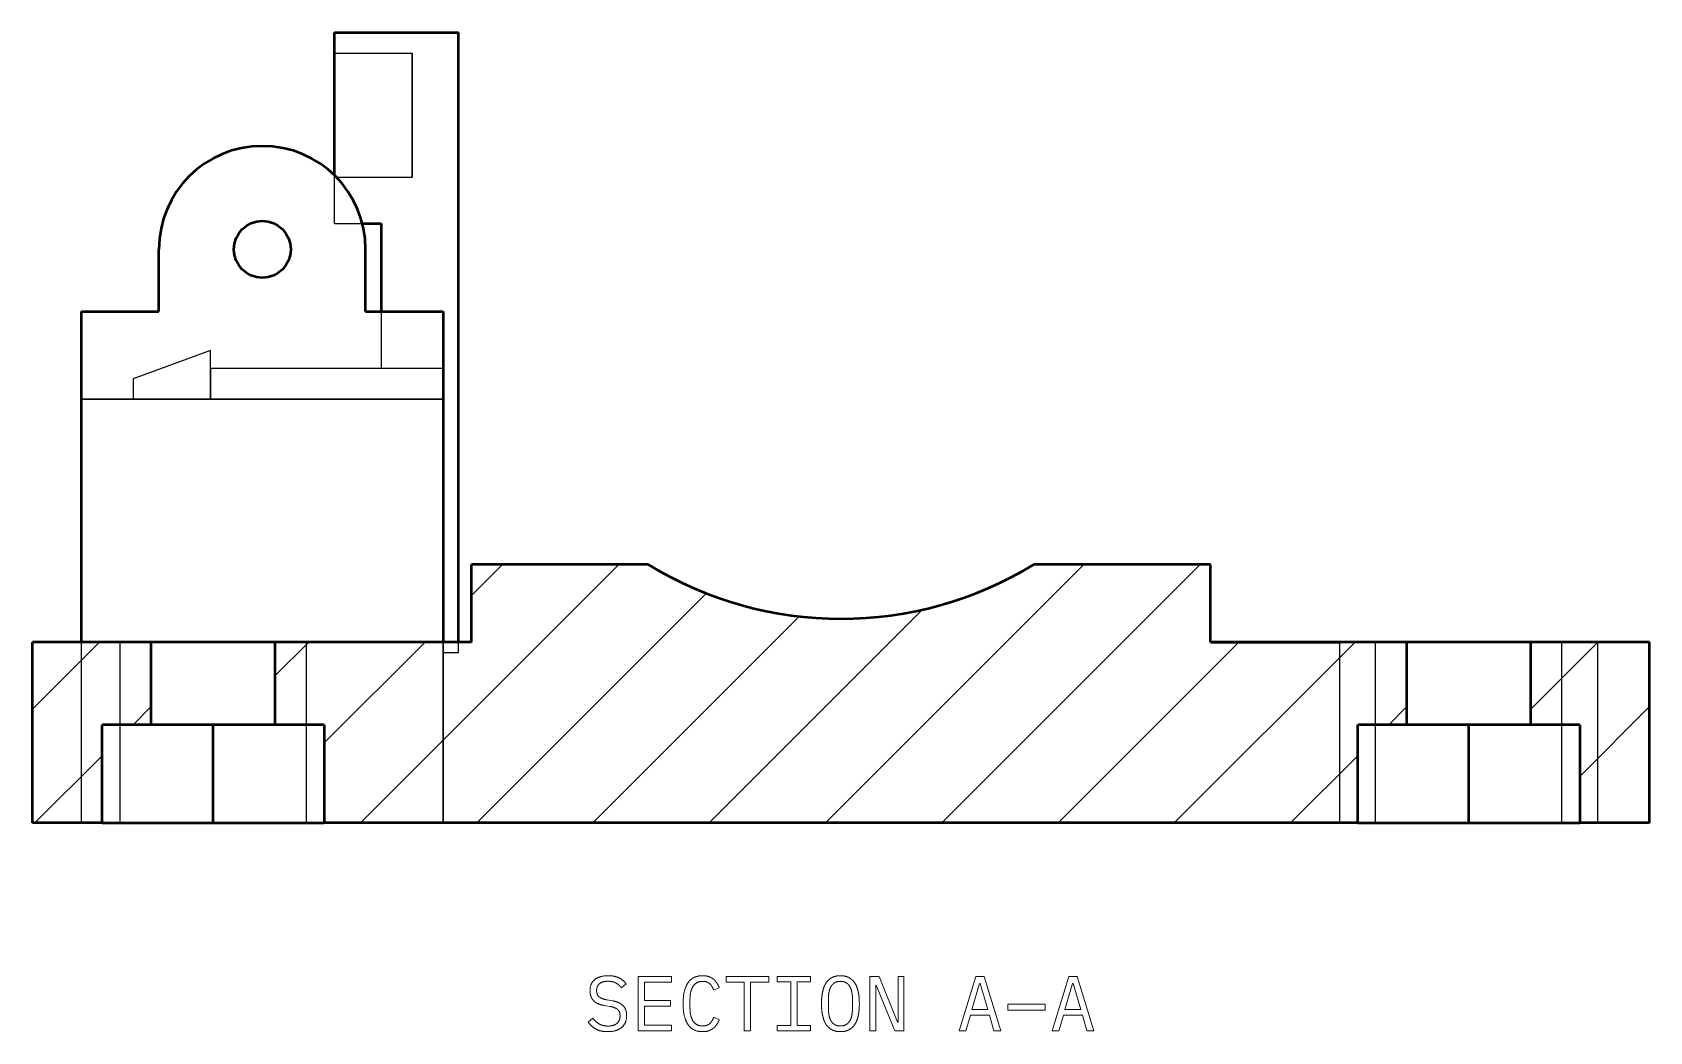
# Model space of a CAD drawing. Header units: millimetres. Extents: x 22 to 584, y 11 to 410.
# Drawn here: x 265.8 to 328.4, y 105 to 143.7 of the extents above; entities that cross this region are included whole.
import ezdxf

# ---------------------------------------------------------------- set-up
doc = ezdxf.new("R2010")
doc.units = ezdxf.units.MM
for name, color, linetype, lineweight in [('dims', 7, 'Continuous', 5), ('hidden', 7, 'Continuous', 25), ('part', 7, 'Continuous', 50)]:
    doc.layers.add(name, color=color, linetype=linetype, lineweight=lineweight)

msp = doc.modelspace()

# ---------------------------------------------------------------- linework, layer by layer
at = {"layer": 'dims'}
for p, q in [((278.49, 113.105), (288.49, 123.105)), ((282.79, 121.905), (283.99, 123.105)), ((296.49, 113.105), (306.49, 123.105)), ((300.99, 113.105), (310.99, 123.105)), ((282.99, 113.105), (291.896, 122.011)), ((287.49, 113.105), (295.499, 121.114)), ((291.99, 113.105), (300.283, 121.398)), ((265.79, 117.505), (268.39, 120.105)), ((275.19, 118.805), (276.49, 120.105)), ((277.09, 116.205), (280.99, 120.105)), ((305.49, 113.105), (312.49, 120.105)), ((309.99, 113.105), (316.99, 120.105)), ((323.79, 117.505), (326.39, 120.105)), ((269.69, 116.905), (270.39, 117.605)), ((318.29, 116.905), (318.99, 117.605)), ((325.69, 114.905), (328.39, 117.605)), ((265.89, 113.105), (268.49, 115.705)), ((314.49, 113.105), (317.09, 115.705)), ((289.238, 107.152), (289.238, 105.058)), ((290.528, 107.152), (289.238, 107.152)), ((290.528, 106.933), (290.528, 107.152)), ((292.643, 107.152), (292.643, 106.933)), ((294.293, 107.152), (292.643, 107.152)), ((294.293, 106.933), (294.293, 107.152)), ((294.62, 107.152), (294.62, 106.951)), ((295.915, 107.152), (294.62, 107.152)), ((295.915, 106.951), (295.915, 107.152)), ((298.208, 107.152), (298.208, 105.058)), ((298.565, 107.152), (298.208, 107.152)), ((299.278, 105.388), (298.565, 107.152)), ((299.3, 107.152), (299.3, 105.388)), ((299.528, 107.152), (299.3, 107.152)), ((299.528, 105.058), (299.528, 107.152)), ((302.303, 107.152), (301.66, 105.058)), ((302.635, 107.152), (302.303, 107.152)), ((303.278, 105.058), (302.635, 107.152)), ((305.903, 107.152), (305.26, 105.058)), ((306.235, 107.152), (305.903, 107.152)), ((306.878, 105.058), (306.235, 107.152)), ((288.598, 106.714), (288.775, 106.867)), ((289.49, 106.933), (290.528, 106.933)), ((289.49, 106.228), (289.49, 106.933)), ((292.165, 106.63), (292.382, 106.729)), ((292.643, 106.933), (293.342, 106.933)), ((293.342, 106.933), (293.342, 105.058)), ((293.593, 106.933), (294.293, 106.933)), ((293.593, 105.058), (293.593, 106.933)), ((294.62, 106.951), (295.142, 106.951)), ((295.142, 106.951), (295.142, 105.259)), ((295.393, 106.951), (295.915, 106.951)), ((295.393, 105.259), (295.393, 106.951)), ((298.435, 106.822), (298.457, 106.822)), ((298.435, 105.058), (298.435, 106.822)), ((298.457, 106.822), (299.17, 105.058)), ((302.158, 105.874), (302.453, 106.885)), ((302.453, 106.885), (302.48, 106.885)), ((302.48, 106.885), (302.773, 105.874)), ((305.758, 105.874), (306.053, 106.885)), ((306.053, 106.885), (306.08, 106.885)), ((306.08, 106.885), (306.373, 105.874)), ((287.915, 106.036), (288.148, 105.997)), ((288.248, 106.216), (288.023, 106.255)), ((290.492, 106.228), (289.49, 106.228)), ((289.49, 106.009), (290.492, 106.009)), ((289.49, 105.277), (289.49, 106.009)), ((290.492, 106.009), (290.492, 106.228)), ((291.245, 105.934), (291.245, 106.276)), ((296.603, 105.934), (296.603, 106.276)), ((297.533, 106.276), (297.533, 105.934)), ((302.773, 105.874), (302.158, 105.874)), ((303.548, 106.081), (303.548, 105.859)), ((304.988, 106.081), (303.548, 106.081)), ((303.548, 105.859), (304.988, 105.859)), ((304.988, 105.859), (304.988, 106.081)), ((306.373, 105.874), (305.758, 105.874)), ((287.485, 105.541), (287.303, 105.391)), ((290.528, 105.277), (289.49, 105.277)), ((290.528, 105.058), (290.528, 105.277)), ((292.382, 105.481), (292.165, 105.58)), ((294.62, 105.259), (294.62, 105.058)), ((295.142, 105.259), (294.62, 105.259)), ((295.915, 105.259), (295.393, 105.259)), ((295.915, 105.058), (295.915, 105.259)), ((299.3, 105.388), (299.278, 105.388)), ((301.922, 105.058), (302.098, 105.655)), ((302.098, 105.655), (302.833, 105.655)), ((302.833, 105.655), (303.01, 105.058)), ((305.522, 105.058), (305.698, 105.655)), ((305.698, 105.655), (306.433, 105.655)), ((306.433, 105.655), (306.61, 105.058)), ((289.238, 105.058), (290.528, 105.058)), ((293.342, 105.058), (293.593, 105.058)), ((294.62, 105.058), (295.915, 105.058)), ((298.208, 105.058), (298.435, 105.058)), ((299.17, 105.058), (299.528, 105.058)), ((301.66, 105.058), (301.922, 105.058)), ((303.01, 105.058), (303.278, 105.058)), ((305.26, 105.058), (305.522, 105.058)), ((306.61, 105.058), (306.878, 105.058))]:
    msp.add_line(p, q, dxfattribs=at)
for points in [[(287.564, 107.041), (287.753, 107.188), (288.073, 107.188)], [(288.073, 107.188), (288.325, 107.188), (288.498, 107.104)], [(288.498, 107.104), (288.67, 107.02), (288.775, 106.867)], [(291.165, 106.909), (291.353, 107.188), (291.737, 107.188)], [(291.737, 107.188), (291.88, 107.188), (291.985, 107.149)], [(291.985, 107.149), (292.09, 107.11), (292.165, 107.044)], [(296.51, 106.903), (296.6, 107.041), (296.738, 107.114)], [(296.738, 107.114), (296.875, 107.188), (297.068, 107.188)], [(297.068, 107.188), (297.26, 107.188), (297.398, 107.114)], [(297.398, 107.114), (297.535, 107.041), (297.625, 106.903)], [(287.375, 106.606), (287.375, 106.894), (287.564, 107.041)], [(287.401, 106.415), (287.375, 106.507), (287.375, 106.606)], [(287.744, 106.882), (287.63, 106.792), (287.63, 106.612)], [(287.63, 106.612), (287.63, 106.471), (287.715, 106.382)], [(288.07, 106.972), (287.858, 106.972), (287.744, 106.882)], [(288.389, 106.9), (288.265, 106.972), (288.07, 106.972)], [(288.598, 106.714), (288.512, 106.828), (288.389, 106.9)], [(290.978, 106.105), (290.978, 106.63), (291.165, 106.909)], [(291.366, 106.78), (291.245, 106.591), (291.245, 106.276)], [(291.737, 106.969), (291.488, 106.969), (291.366, 106.78)], [(291.9, 106.942), (291.833, 106.969), (291.737, 106.969)], [(292.017, 106.869), (291.968, 106.915), (291.9, 106.942)], [(292.103, 106.76), (292.067, 106.822), (292.017, 106.869)], [(292.165, 106.63), (292.138, 106.699), (292.103, 106.76)], [(292.165, 107.044), (292.24, 106.978), (292.291, 106.895)], [(292.291, 106.895), (292.343, 106.813), (292.382, 106.729)], [(296.335, 106.105), (296.335, 106.36), (296.378, 106.562)], [(296.378, 106.562), (296.42, 106.765), (296.51, 106.903)], [(296.628, 106.561), (296.603, 106.432), (296.603, 106.276)], [(296.71, 106.78), (296.653, 106.69), (296.628, 106.561)], [(296.855, 106.919), (296.768, 106.87), (296.71, 106.78)], [(297.068, 106.969), (296.942, 106.969), (296.855, 106.919)], [(297.28, 106.919), (297.193, 106.969), (297.068, 106.969)], [(297.425, 106.78), (297.368, 106.87), (297.28, 106.919)], [(297.507, 106.561), (297.482, 106.69), (297.425, 106.78)], [(297.533, 106.276), (297.533, 106.432), (297.507, 106.561)], [(297.625, 106.903), (297.715, 106.765), (297.758, 106.562)], [(297.758, 106.562), (297.8, 106.36), (297.8, 106.105)], [(287.491, 106.247), (287.428, 106.324), (287.401, 106.415)], [(287.658, 106.117), (287.555, 106.171), (287.491, 106.247)], [(287.915, 106.036), (287.762, 106.063), (287.658, 106.117)], [(287.715, 106.382), (287.8, 106.294), (288.023, 106.255)], [(288.451, 105.875), (288.365, 105.961), (288.148, 105.997)], [(288.248, 106.216), (288.4, 106.189), (288.505, 106.135)], [(288.538, 105.637), (288.538, 105.79), (288.451, 105.875)], [(288.505, 106.135), (288.61, 106.081), (288.675, 106.006)], [(288.675, 106.006), (288.74, 105.931), (288.766, 105.838)], [(288.766, 105.838), (288.793, 105.745), (288.793, 105.643)], [(291.165, 105.301), (290.978, 105.58), (290.978, 106.105)], [(291.245, 105.934), (291.245, 105.619), (291.366, 105.43)], [(296.378, 105.646), (296.335, 105.847), (296.335, 106.105)], [(296.603, 105.934), (296.603, 105.775), (296.628, 105.647)], [(297.507, 105.647), (297.533, 105.775), (297.533, 105.934)], [(297.8, 106.105), (297.8, 105.847), (297.758, 105.646)], [(287.6, 105.125), (287.42, 105.229), (287.303, 105.391)], [(287.485, 105.541), (287.608, 105.388), (287.745, 105.313)], [(287.745, 105.313), (287.882, 105.238), (288.07, 105.238)], [(288.603, 105.187), (288.413, 105.022), (288.062, 105.022)], [(288.07, 105.238), (288.298, 105.238), (288.418, 105.343)], [(288.418, 105.343), (288.538, 105.448), (288.538, 105.637)], [(288.793, 105.643), (288.793, 105.352), (288.603, 105.187)], [(291.737, 105.022), (291.353, 105.022), (291.165, 105.301)], [(291.366, 105.43), (291.488, 105.241), (291.737, 105.241)], [(291.737, 105.241), (291.833, 105.241), (291.9, 105.268)], [(291.9, 105.268), (291.968, 105.295), (292.017, 105.341)], [(292.017, 105.341), (292.067, 105.388), (292.103, 105.449)], [(292.103, 105.449), (292.138, 105.511), (292.165, 105.58)], [(292.291, 105.313), (292.24, 105.232), (292.165, 105.166)], [(292.382, 105.481), (292.343, 105.394), (292.291, 105.313)], [(296.51, 105.307), (296.42, 105.445), (296.378, 105.646)], [(296.738, 105.095), (296.6, 105.169), (296.51, 105.307)], [(296.628, 105.647), (296.653, 105.52), (296.71, 105.43)], [(296.71, 105.43), (296.768, 105.34), (296.855, 105.29)], [(296.855, 105.29), (296.942, 105.241), (297.068, 105.241)], [(297.068, 105.241), (297.193, 105.241), (297.28, 105.29)], [(297.28, 105.29), (297.368, 105.34), (297.425, 105.43)], [(297.625, 105.307), (297.535, 105.169), (297.398, 105.095)], [(297.425, 105.43), (297.482, 105.52), (297.507, 105.647)], [(297.758, 105.646), (297.715, 105.445), (297.625, 105.307)], [(288.062, 105.022), (287.78, 105.022), (287.6, 105.125)], [(291.985, 105.061), (291.88, 105.022), (291.737, 105.022)], [(292.165, 105.166), (292.09, 105.1), (291.985, 105.061)], [(297.068, 105.022), (296.875, 105.022), (296.738, 105.095)], [(297.398, 105.095), (297.26, 105.022), (297.068, 105.022)]]:
    msp.add_open_spline(points, degree=2, dxfattribs=at)
at = {"layer": 'hidden'}
for p, q in [((277.49, 136.305), (277.49, 143.705)), ((277.49, 143.705), (282.29, 143.705)), ((277.49, 136.305), (277.49, 143.705)), ((277.49, 143.705), (282.29, 143.705)), ((277.49, 136.305), (277.49, 143.705)), ((277.49, 143.705), (282.29, 143.705)), ((277.49, 136.305), (277.49, 143.705)), ((277.49, 143.705), (282.29, 143.705)), ((277.49, 136.305), (277.49, 143.705)), ((277.49, 143.705), (282.29, 143.705)), ((282.29, 119.705), (282.29, 143.705)), ((282.29, 119.705), (282.29, 143.705)), ((282.29, 119.705), (282.29, 143.705)), ((282.29, 119.705), (282.29, 143.705)), ((282.29, 119.705), (282.29, 143.705)), ((277.49, 142.905), (280.49, 142.905)), ((277.49, 142.905), (280.49, 142.905)), ((277.49, 142.905), (280.49, 142.905)), ((277.49, 136.305), (277.49, 138.162)), ((277.49, 138.105), (280.49, 138.105)), ((277.49, 138.105), (280.49, 138.105)), ((277.49, 138.105), (280.49, 138.105)), ((277.49, 136.305), (279.29, 136.305)), ((277.49, 136.305), (278.563, 136.305)), ((277.49, 136.305), (279.29, 136.305)), ((277.49, 136.305), (279.29, 136.305)), ((277.49, 136.305), (279.29, 136.305)), ((277.49, 136.305), (279.29, 136.305)), ((279.29, 136.305), (279.29, 130.705)), ((279.29, 136.305), (279.29, 130.705)), ((279.29, 136.305), (279.29, 130.705)), ((279.29, 136.305), (279.29, 130.705)), ((279.29, 136.305), (279.29, 130.705)), ((270.69, 132.905), (270.69, 135.305)), ((270.69, 132.905), (270.69, 135.305)), ((270.69, 132.905), (270.69, 135.305)), ((270.69, 132.905), (270.69, 135.305)), ((270.69, 132.905), (270.69, 135.305)), ((270.69, 132.905), (270.69, 135.305)), ((278.69, 132.905), (278.69, 135.305)), ((278.69, 132.905), (278.69, 135.305)), ((278.69, 132.905), (278.69, 135.305)), ((278.69, 132.905), (278.69, 135.305)), ((278.69, 132.905), (278.69, 135.305)), ((278.69, 132.905), (278.69, 135.305)), ((267.69, 132.905), (267.69, 129.505)), ((267.69, 129.505), (267.69, 132.905)), ((267.69, 129.505), (267.69, 132.905)), ((267.69, 132.905), (267.69, 120.105)), ((267.69, 129.505), (267.69, 132.905)), ((267.69, 129.505), (267.69, 132.905)), ((267.69, 129.505), (267.69, 132.905)), ((267.69, 132.905), (267.69, 129.505)), ((267.69, 129.505), (267.69, 132.905)), ((267.69, 129.505), (267.69, 132.905)), ((267.69, 129.505), (267.69, 132.905)), ((267.69, 132.905), (270.69, 132.905)), ((267.69, 132.905), (270.69, 132.905)), ((267.69, 132.905), (270.69, 132.905)), ((267.69, 132.905), (270.69, 132.905)), ((267.69, 132.905), (270.69, 132.905)), ((267.69, 132.905), (270.69, 132.905)), ((267.69, 132.905), (270.69, 132.905)), ((267.69, 132.905), (270.69, 132.905)), ((267.69, 132.905), (270.69, 132.905)), ((267.69, 132.905), (270.69, 132.905)), ((267.69, 132.905), (270.69, 132.905)), ((278.69, 132.905), (281.69, 132.905)), ((278.69, 132.905), (281.69, 132.905)), ((278.69, 132.905), (281.69, 132.905)), ((278.69, 132.905), (281.69, 132.905)), ((278.69, 132.905), (281.69, 132.905)), ((278.69, 132.905), (281.69, 132.905)), ((278.69, 132.905), (281.69, 132.905)), ((278.69, 132.905), (281.69, 132.905)), ((278.69, 132.905), (281.69, 132.905)), ((278.69, 132.905), (281.69, 132.905)), ((278.69, 132.905), (281.69, 132.905)), ((279.29, 132.905), (279.29, 130.705)), ((281.69, 129.505), (281.69, 132.905)), ((281.69, 130.705), (281.69, 132.905)), ((281.69, 130.705), (281.69, 132.905)), ((281.69, 120.105), (281.69, 132.905)), ((281.69, 130.705), (281.69, 132.905)), ((281.69, 130.705), (281.69, 132.905)), ((281.69, 132.905), (281.69, 129.505)), ((281.69, 129.505), (281.69, 132.905)), ((281.69, 130.705), (281.69, 132.905)), ((281.69, 130.705), (281.69, 132.905)), ((281.69, 132.905), (281.69, 129.505)), ((272.69, 131.385), (269.69, 130.293)), ((272.69, 131.385), (269.69, 130.293)), ((272.69, 131.385), (269.69, 130.293)), ((272.69, 131.385), (269.69, 130.293)), ((272.69, 131.385), (269.69, 130.293)), ((272.69, 131.385), (269.69, 130.293)), ((272.69, 130.705), (272.69, 131.385)), ((272.69, 130.705), (272.69, 131.385)), ((272.69, 130.705), (272.69, 131.385)), ((272.69, 130.705), (272.69, 131.385)), ((272.69, 130.705), (272.69, 131.385)), ((272.69, 130.705), (272.69, 131.385)), ((269.69, 130.293), (269.69, 129.505)), ((269.69, 130.293), (269.69, 129.505)), ((269.69, 130.293), (269.69, 129.505)), ((269.69, 130.293), (269.69, 129.505)), ((269.69, 130.293), (269.69, 129.505)), ((269.69, 130.293), (269.69, 129.505)), ((272.69, 130.705), (281.69, 130.705)), ((272.69, 130.705), (272.69, 129.505)), ((272.69, 130.705), (281.69, 130.705)), ((272.69, 130.705), (272.69, 129.505)), ((272.69, 130.705), (281.69, 130.705)), ((272.69, 130.705), (272.69, 129.505)), ((272.69, 130.705), (281.69, 130.705)), ((272.69, 130.705), (272.69, 129.505)), ((272.69, 130.705), (281.69, 130.705)), ((272.69, 130.705), (272.69, 129.505)), ((272.69, 130.705), (281.69, 130.705)), ((272.69, 130.705), (272.69, 129.505)), ((272.69, 129.505), (272.69, 130.705)), ((272.69, 129.505), (272.69, 130.705)), ((272.69, 129.505), (272.69, 130.705)), ((272.69, 129.505), (272.69, 130.705)), ((272.69, 129.505), (272.69, 130.705)), ((272.69, 129.505), (272.69, 130.705)), ((279.29, 130.705), (281.69, 130.705)), ((279.29, 130.705), (281.69, 130.705)), ((279.29, 130.705), (281.69, 130.705)), ((279.29, 130.705), (281.69, 130.705)), ((279.29, 130.705), (281.69, 130.705)), ((279.29, 130.705), (281.69, 130.705)), ((281.69, 130.705), (281.69, 119.705)), ((281.69, 119.705), (281.69, 130.705)), ((281.69, 130.705), (281.69, 119.705)), ((281.69, 119.705), (281.69, 130.705)), ((281.69, 130.705), (281.69, 119.705)), ((281.69, 119.705), (281.69, 130.705)), ((267.69, 120.105), (267.69, 129.505)), ((267.69, 120.105), (267.69, 129.505)), ((281.69, 129.505), (267.69, 129.505)), ((267.69, 129.505), (281.69, 129.505)), ((267.69, 129.505), (272.69, 129.505)), ((267.69, 129.505), (272.69, 129.505)), ((267.69, 129.505), (272.69, 129.505)), ((267.69, 129.505), (272.69, 129.505)), ((267.69, 129.505), (281.69, 129.505)), ((267.69, 129.505), (281.69, 129.505)), ((267.69, 129.505), (272.69, 129.505)), ((267.69, 129.505), (272.69, 129.505)), ((267.69, 129.505), (281.69, 129.505)), ((281.69, 129.505), (267.69, 129.505)), ((272.69, 129.505), (269.69, 129.505)), ((272.69, 129.505), (269.69, 129.505)), ((272.69, 129.505), (269.69, 129.505)), ((272.69, 129.505), (269.69, 129.505)), ((272.69, 129.505), (269.69, 129.505)), ((272.69, 129.505), (269.69, 129.505)), ((281.69, 120.105), (281.69, 129.505)), ((281.69, 120.105), (281.69, 129.505)), ((282.79, 120.105), (282.79, 123.105)), ((282.79, 123.105), (289.63, 123.105)), ((282.79, 120.105), (282.79, 123.105)), ((282.79, 123.105), (289.63, 123.105)), ((282.79, 120.105), (282.79, 123.105)), ((282.79, 123.105), (289.63, 123.105)), ((282.79, 120.105), (282.79, 123.105)), ((282.79, 123.105), (289.63, 123.105)), ((282.79, 120.105), (282.79, 123.105)), ((282.79, 123.105), (289.63, 123.105)), ((304.55, 123.105), (311.39, 123.105)), ((304.55, 123.105), (311.39, 123.105)), ((304.55, 123.105), (311.39, 123.105)), ((304.55, 123.105), (311.39, 123.105)), ((304.55, 123.105), (311.39, 123.105)), ((311.39, 120.105), (311.39, 123.105)), ((311.39, 120.105), (311.39, 123.105)), ((311.39, 120.105), (311.39, 123.105)), ((311.39, 120.105), (311.39, 123.105)), ((311.39, 120.105), (311.39, 123.105)), ((265.79, 113.105), (265.79, 120.105)), ((265.79, 113.105), (265.79, 120.105)), ((267.69, 113.105), (267.69, 120.105)), ((267.69, 113.105), (267.69, 120.105)), ((267.69, 113.105), (267.69, 120.105)), ((267.69, 113.105), (267.69, 120.105)), ((267.69, 113.105), (267.69, 120.105)), ((267.69, 113.105), (267.69, 120.105)), ((267.69, 120.105), (269.184, 120.105)), ((281.69, 120.105), (267.69, 120.105)), ((281.69, 120.105), (267.69, 120.105)), ((281.69, 120.105), (267.69, 120.105)), ((281.69, 120.105), (267.69, 120.105)), ((269.184, 113.105), (269.184, 120.105)), ((270.39, 116.905), (270.39, 120.105)), ((270.39, 116.905), (270.39, 120.105)), ((275.19, 116.905), (275.19, 120.105)), ((275.19, 116.905), (275.19, 120.105)), ((276.396, 113.105), (276.396, 120.105)), ((276.396, 120.105), (282.79, 120.105)), ((281.69, 120.105), (281.69, 113.105)), ((282.29, 120.105), (281.69, 120.105)), ((281.69, 113.105), (281.69, 120.105)), ((281.69, 120.105), (282.79, 120.105)), ((281.69, 120.105), (281.69, 113.105)), ((281.69, 120.105), (282.79, 120.105)), ((281.69, 113.105), (281.69, 120.105)), ((282.79, 120.105), (281.69, 120.105)), ((281.69, 119.705), (282.29, 119.705)), ((281.69, 119.705), (282.29, 119.705)), ((281.69, 119.705), (282.29, 119.705)), ((281.69, 119.705), (282.29, 119.705)), ((281.69, 119.705), (282.29, 119.705)), ((281.69, 119.705), (282.29, 119.705)), ((282.29, 119.705), (282.29, 120.105)), ((317.784, 120.105), (311.39, 120.105)), ((311.39, 120.105), (316.39, 120.105)), ((311.39, 120.105), (316.39, 120.105)), ((311.39, 120.105), (316.39, 120.105)), ((316.39, 120.105), (316.39, 113.105)), ((316.39, 120.105), (316.39, 113.105)), ((316.39, 120.105), (316.39, 113.105)), ((316.39, 120.105), (316.39, 113.105)), ((317.784, 113.105), (317.784, 120.105)), ((318.99, 116.905), (318.99, 120.105)), ((318.99, 116.905), (318.99, 120.105)), ((323.79, 116.905), (323.79, 120.105)), ((323.79, 116.905), (323.79, 120.105)), ((324.996, 113.105), (324.996, 120.105)), ((326.39, 120.105), (324.996, 120.105)), ((326.39, 113.105), (326.39, 120.105)), ((326.39, 113.105), (326.39, 120.105)), ((326.39, 113.105), (326.39, 120.105)), ((326.39, 113.105), (326.39, 120.105)), ((326.39, 113.105), (326.39, 120.105)), ((326.39, 113.105), (326.39, 120.105)), ((328.39, 113.105), (328.39, 120.105)), ((328.39, 113.105), (328.39, 120.105)), ((272.79, 116.905), (268.49, 116.905)), ((268.49, 113.105), (268.49, 116.905)), ((272.79, 116.905), (268.49, 116.905)), ((268.49, 113.105), (268.49, 116.905)), ((268.49, 113.105), (268.49, 116.905)), ((268.49, 116.905), (272.79, 116.905)), ((272.79, 116.905), (268.49, 116.905)), ((268.49, 113.105), (268.49, 116.905)), ((268.49, 113.105), (268.49, 116.905)), ((268.49, 116.905), (272.79, 116.905)), ((277.09, 116.905), (272.79, 116.905)), ((272.79, 113.105), (272.79, 116.905)), ((277.09, 116.905), (272.79, 116.905)), ((272.79, 113.105), (272.79, 116.905)), ((272.79, 116.905), (277.09, 116.905)), ((272.79, 113.105), (272.79, 116.905)), ((277.09, 116.905), (272.79, 116.905)), ((272.79, 113.105), (272.79, 116.905)), ((272.79, 116.905), (277.09, 116.905)), ((277.09, 113.105), (277.09, 116.905)), ((277.09, 113.105), (277.09, 116.905)), ((277.09, 113.105), (277.09, 116.905)), ((277.09, 113.105), (277.09, 116.905)), ((277.09, 113.105), (277.09, 116.905)), ((321.39, 116.905), (317.09, 116.905)), ((317.09, 113.105), (317.09, 116.905)), ((321.39, 116.905), (317.09, 116.905)), ((317.09, 113.105), (317.09, 116.905)), ((317.09, 113.105), (317.09, 116.905)), ((317.09, 116.905), (321.39, 116.905)), ((321.39, 116.905), (317.09, 116.905)), ((317.09, 113.105), (317.09, 116.905)), ((317.09, 113.105), (317.09, 116.905)), ((317.09, 116.905), (321.39, 116.905)), ((325.69, 116.905), (321.39, 116.905)), ((321.39, 113.105), (321.39, 116.905)), ((325.69, 116.905), (321.39, 116.905)), ((321.39, 113.105), (321.39, 116.905)), ((321.39, 116.905), (325.69, 116.905)), ((321.39, 113.105), (321.39, 116.905)), ((325.69, 116.905), (321.39, 116.905)), ((321.39, 113.105), (321.39, 116.905)), ((321.39, 116.905), (325.69, 116.905)), ((325.69, 113.105), (325.69, 116.905)), ((325.69, 113.105), (325.69, 116.905)), ((325.69, 113.105), (325.69, 116.905)), ((325.69, 113.105), (325.69, 116.905)), ((325.69, 113.105), (325.69, 116.905)), ((267.69, 113.105), (269.184, 113.105)), ((268.49, 113.105), (272.79, 113.105)), ((272.79, 113.105), (268.49, 113.105)), ((268.49, 113.105), (272.79, 113.105)), ((272.79, 113.105), (268.49, 113.105)), ((272.79, 113.105), (277.09, 113.105)), ((277.09, 113.105), (272.79, 113.105)), ((272.79, 113.105), (277.09, 113.105)), ((277.09, 113.105), (272.79, 113.105)), ((276.396, 113.105), (317.784, 113.105)), ((281.69, 113.105), (316.39, 113.105)), ((316.39, 113.105), (281.69, 113.105)), ((316.39, 113.105), (281.69, 113.105)), ((281.69, 113.105), (316.39, 113.105)), ((317.09, 113.105), (321.39, 113.105)), ((321.39, 113.105), (317.09, 113.105)), ((317.09, 113.105), (321.39, 113.105)), ((321.39, 113.105), (317.09, 113.105)), ((321.39, 113.105), (325.69, 113.105)), ((325.69, 113.105), (321.39, 113.105)), ((321.39, 113.105), (325.69, 113.105)), ((325.69, 113.105), (321.39, 113.105)), ((324.996, 113.105), (326.39, 113.105))]:
    msp.add_line(p, q, dxfattribs=at)
msp.add_circle((274.69, 135.305), 1.1, dxfattribs=at)
msp.add_circle((274.69, 135.305), 1.1, dxfattribs=at)
msp.add_circle((274.69, 135.305), 1.1, dxfattribs=at)
msp.add_circle((274.69, 135.305), 1.1, dxfattribs=at)
msp.add_circle((274.69, 135.305), 1.1, dxfattribs=at)
msp.add_circle((274.69, 135.305), 1.1, dxfattribs=at)
msp.add_circle((274.69, 135.305), 1.1, dxfattribs=at)
msp.add_circle((274.69, 135.305), 1.1, dxfattribs=at)
msp.add_circle((274.69, 135.305), 1.1, dxfattribs=at)
msp.add_circle((274.69, 135.305), 1.1, dxfattribs=at)
msp.add_circle((274.69, 135.305), 1.1, dxfattribs=at)
for centre, radius, start, end in [((274.69, 135.305), 4, 0, 180), ((274.69, 135.305), 4, 0, 180), ((274.69, 135.305), 4, 0, 180), ((274.69, 135.305), 4, 0, 180), ((274.69, 135.305), 4, 0, 180), ((274.69, 135.305), 4, 0, 180), ((274.69, 135.305), 4, 0, 180), ((274.69, 135.305), 4, 0, 180), ((274.69, 135.305), 4, 0, 180), ((274.69, 135.305), 4, 0, 180), ((274.69, 135.305), 4, 0, 180), ((297.09, 135.305), 14.3, 238.55561, 301.44439), ((297.09, 135.305), 14.3, 238.55561, 301.44439), ((297.09, 135.305), 14.3, 238.55561, 301.44439), ((297.09, 135.305), 14.3, 238.55561, 301.44439), ((297.09, 135.305), 14.3, 238.55561, 301.44439)]:
    msp.add_arc(centre, radius, start, end, dxfattribs=at)
for points in [[(277.49, 138.105), (277.49, 138.165), (277.49, 138.343), (277.49, 138.629), (277.49, 139.009), (277.49, 139.464), (277.49, 139.971), (277.49, 140.505), (277.49, 141.039), (277.49, 141.546), (277.49, 142.001), (277.49, 142.381), (277.49, 142.667), (277.49, 142.845), (277.49, 142.905)], [(277.49, 142.905), (277.49, 142.845), (277.49, 142.667), (277.49, 142.381), (277.49, 142.001), (277.49, 141.546), (277.49, 141.039), (277.49, 140.505), (277.49, 139.971), (277.49, 139.464), (277.49, 139.009), (277.49, 138.629), (277.49, 138.343), (277.49, 138.165), (277.49, 138.105)], [(277.49, 138.105), (277.49, 138.165), (277.49, 138.343), (277.49, 138.629), (277.49, 139.009), (277.49, 139.464), (277.49, 139.971), (277.49, 140.505), (277.49, 141.039), (277.49, 141.546), (277.49, 142.001), (277.49, 142.381), (277.49, 142.667), (277.49, 142.845), (277.49, 142.905)], [(277.49, 142.905), (277.49, 142.845), (277.49, 142.667), (277.49, 142.381), (277.49, 142.001), (277.49, 141.546), (277.49, 141.039), (277.49, 140.505), (277.49, 139.971), (277.49, 139.464), (277.49, 139.009), (277.49, 138.629), (277.49, 138.343), (277.49, 138.165), (277.49, 138.105)], [(277.49, 138.105), (277.49, 138.165), (277.49, 138.343), (277.49, 138.629), (277.49, 139.009), (277.49, 139.464), (277.49, 139.971), (277.49, 140.505), (277.49, 141.039), (277.49, 141.546), (277.49, 142.001), (277.49, 142.381), (277.49, 142.667), (277.49, 142.845), (277.49, 142.905)], [(277.49, 142.905), (277.49, 142.845), (277.49, 142.667), (277.49, 142.381), (277.49, 142.001), (277.49, 141.546), (277.49, 141.039), (277.49, 140.505), (277.49, 139.971), (277.49, 139.464), (277.49, 139.009), (277.49, 138.629), (277.49, 138.343), (277.49, 138.165), (277.49, 138.105)], [(280.49, 138.105), (280.49, 138.165), (280.49, 138.343), (280.49, 138.629), (280.49, 139.009), (280.49, 139.464), (280.49, 139.971), (280.49, 140.505), (280.49, 141.039), (280.49, 141.546), (280.49, 142.001), (280.49, 142.381), (280.49, 142.667), (280.49, 142.845), (280.49, 142.905)], [(280.49, 142.905), (280.49, 142.845), (280.49, 142.667), (280.49, 142.381), (280.49, 142.001), (280.49, 141.546), (280.49, 141.039), (280.49, 140.505), (280.49, 139.971), (280.49, 139.464), (280.49, 139.009), (280.49, 138.629), (280.49, 138.343), (280.49, 138.165), (280.49, 138.105)], [(280.49, 138.105), (280.49, 138.165), (280.49, 138.343), (280.49, 138.629), (280.49, 139.009), (280.49, 139.464), (280.49, 139.971), (280.49, 140.505), (280.49, 141.039), (280.49, 141.546), (280.49, 142.001), (280.49, 142.381), (280.49, 142.667), (280.49, 142.845), (280.49, 142.905)], [(280.49, 142.905), (280.49, 142.845), (280.49, 142.667), (280.49, 142.381), (280.49, 142.001), (280.49, 141.546), (280.49, 141.039), (280.49, 140.505), (280.49, 139.971), (280.49, 139.464), (280.49, 139.009), (280.49, 138.629), (280.49, 138.343), (280.49, 138.165), (280.49, 138.105)], [(280.49, 138.105), (280.49, 138.165), (280.49, 138.343), (280.49, 138.629), (280.49, 139.009), (280.49, 139.464), (280.49, 139.971), (280.49, 140.505), (280.49, 141.039), (280.49, 141.546), (280.49, 142.001), (280.49, 142.381), (280.49, 142.667), (280.49, 142.845), (280.49, 142.905)], [(280.49, 142.905), (280.49, 142.845), (280.49, 142.667), (280.49, 142.381), (280.49, 142.001), (280.49, 141.546), (280.49, 141.039), (280.49, 140.505), (280.49, 139.971), (280.49, 139.464), (280.49, 139.009), (280.49, 138.629), (280.49, 138.343), (280.49, 138.165), (280.49, 138.105)], [(267.69, 120.105), (267.439, 120.105), (267.204, 120.105), (266.985, 120.105), (266.782, 120.105), (266.598, 120.105), (266.431, 120.105), (266.282, 120.105), (266.153, 120.105), (266.043, 120.105), (265.952, 120.105), (265.881, 120.105), (265.831, 120.105), (265.8, 120.105), (265.79, 120.105)], [(267.69, 120.105), (267.439, 120.105), (267.204, 120.105), (266.985, 120.105), (266.782, 120.105), (266.598, 120.105), (266.431, 120.105), (266.282, 120.105), (266.153, 120.105), (266.043, 120.105), (265.952, 120.105), (265.881, 120.105), (265.831, 120.105), (265.8, 120.105), (265.79, 120.105)], [(265.79, 120.105), (265.8, 120.105), (265.831, 120.105), (265.881, 120.105), (265.952, 120.105), (266.043, 120.105), (266.153, 120.105), (266.282, 120.105), (266.431, 120.105), (266.598, 120.105), (266.782, 120.105), (266.985, 120.105), (267.204, 120.105), (267.439, 120.105), (267.69, 120.105)], [(267.69, 120.105), (267.439, 120.105), (267.204, 120.105), (266.985, 120.105), (266.782, 120.105), (266.598, 120.105), (266.431, 120.105), (266.282, 120.105), (266.153, 120.105), (266.043, 120.105), (265.952, 120.105), (265.881, 120.105), (265.831, 120.105), (265.8, 120.105), (265.79, 120.105)], [(265.79, 120.105), (265.8, 120.105), (265.831, 120.105), (265.881, 120.105), (265.952, 120.105), (266.043, 120.105), (266.153, 120.105), (266.282, 120.105), (266.431, 120.105), (266.598, 120.105), (266.782, 120.105), (266.985, 120.105), (267.204, 120.105), (267.439, 120.105), (267.69, 120.105)], [(275.19, 120.105), (275.13, 120.105), (274.952, 120.105), (274.666, 120.105), (274.286, 120.105), (273.831, 120.105), (273.324, 120.105), (272.79, 120.105), (272.256, 120.105), (271.749, 120.105), (271.294, 120.105), (270.914, 120.105), (270.628, 120.105), (270.45, 120.105), (270.39, 120.105)], [(270.39, 120.105), (270.45, 120.105), (270.628, 120.105), (270.914, 120.105), (271.294, 120.105), (271.749, 120.105), (272.256, 120.105), (272.79, 120.105), (273.324, 120.105), (273.831, 120.105), (274.286, 120.105), (274.666, 120.105), (274.952, 120.105), (275.13, 120.105), (275.19, 120.105)], [(275.19, 120.105), (275.13, 120.105), (274.952, 120.105), (274.666, 120.105), (274.286, 120.105), (273.831, 120.105), (273.324, 120.105), (272.79, 120.105), (272.256, 120.105), (271.749, 120.105), (271.294, 120.105), (270.914, 120.105), (270.628, 120.105), (270.45, 120.105), (270.39, 120.105)], [(270.39, 120.105), (270.45, 120.105), (270.628, 120.105), (270.914, 120.105), (271.294, 120.105), (271.749, 120.105), (272.256, 120.105), (272.79, 120.105), (273.324, 120.105), (273.831, 120.105), (274.286, 120.105), (274.666, 120.105), (274.952, 120.105), (275.13, 120.105), (275.19, 120.105)], [(323.79, 120.105), (323.73, 120.105), (323.552, 120.105), (323.266, 120.105), (322.886, 120.105), (322.431, 120.105), (321.924, 120.105), (321.39, 120.105), (320.856, 120.105), (320.349, 120.105), (319.894, 120.105), (319.514, 120.105), (319.228, 120.105), (319.05, 120.105), (318.99, 120.105)], [(318.99, 120.105), (319.05, 120.105), (319.228, 120.105), (319.514, 120.105), (319.894, 120.105), (320.349, 120.105), (320.856, 120.105), (321.39, 120.105), (321.924, 120.105), (322.431, 120.105), (322.886, 120.105), (323.266, 120.105), (323.552, 120.105), (323.73, 120.105), (323.79, 120.105)], [(323.79, 120.105), (323.73, 120.105), (323.552, 120.105), (323.266, 120.105), (322.886, 120.105), (322.431, 120.105), (321.924, 120.105), (321.39, 120.105), (320.856, 120.105), (320.349, 120.105), (319.894, 120.105), (319.514, 120.105), (319.228, 120.105), (319.05, 120.105), (318.99, 120.105)], [(318.99, 120.105), (319.05, 120.105), (319.228, 120.105), (319.514, 120.105), (319.894, 120.105), (320.349, 120.105), (320.856, 120.105), (321.39, 120.105), (321.924, 120.105), (322.431, 120.105), (322.886, 120.105), (323.266, 120.105), (323.552, 120.105), (323.73, 120.105), (323.79, 120.105)], [(326.39, 120.105), (326.653, 120.105), (326.901, 120.105), (327.131, 120.105), (327.344, 120.105), (327.539, 120.105), (327.714, 120.105), (327.871, 120.105), (328.007, 120.105), (328.123, 120.105), (328.219, 120.105), (328.294, 120.105), (328.347, 120.105), (328.379, 120.105), (328.39, 120.105)], [(328.39, 120.105), (328.379, 120.105), (328.347, 120.105), (328.294, 120.105), (328.219, 120.105), (328.123, 120.105), (328.007, 120.105), (327.871, 120.105), (327.714, 120.105), (327.539, 120.105), (327.344, 120.105), (327.131, 120.105), (326.901, 120.105), (326.653, 120.105), (326.39, 120.105)], [(326.39, 120.105), (326.653, 120.105), (326.901, 120.105), (327.131, 120.105), (327.344, 120.105), (327.539, 120.105), (327.714, 120.105), (327.871, 120.105), (328.007, 120.105), (328.123, 120.105), (328.219, 120.105), (328.294, 120.105), (328.347, 120.105), (328.379, 120.105), (328.39, 120.105)], [(328.39, 120.105), (328.379, 120.105), (328.347, 120.105), (328.294, 120.105), (328.219, 120.105), (328.123, 120.105), (328.007, 120.105), (327.871, 120.105), (327.714, 120.105), (327.539, 120.105), (327.344, 120.105), (327.131, 120.105), (326.901, 120.105), (326.653, 120.105), (326.39, 120.105)], [(328.39, 120.105), (328.379, 120.105), (328.347, 120.105), (328.294, 120.105), (328.219, 120.105), (328.123, 120.105), (328.007, 120.105), (327.871, 120.105), (327.714, 120.105), (327.539, 120.105), (327.344, 120.105), (327.131, 120.105), (326.901, 120.105), (326.653, 120.105), (326.39, 120.105)], [(275.19, 116.905), (275.13, 116.905), (274.952, 116.905), (274.666, 116.905), (274.286, 116.905), (273.831, 116.905), (273.324, 116.905), (272.79, 116.905), (272.256, 116.905), (271.749, 116.905), (271.294, 116.905), (270.914, 116.905), (270.628, 116.905), (270.45, 116.905), (270.39, 116.905)], [(270.39, 116.905), (270.45, 116.905), (270.628, 116.905), (270.914, 116.905), (271.294, 116.905), (271.749, 116.905), (272.256, 116.905), (272.79, 116.905), (273.324, 116.905), (273.831, 116.905), (274.286, 116.905), (274.666, 116.905), (274.952, 116.905), (275.13, 116.905), (275.19, 116.905)], [(275.19, 116.905), (275.13, 116.905), (274.952, 116.905), (274.666, 116.905), (274.286, 116.905), (273.831, 116.905), (273.324, 116.905), (272.79, 116.905), (272.256, 116.905), (271.749, 116.905), (271.294, 116.905), (270.914, 116.905), (270.628, 116.905), (270.45, 116.905), (270.39, 116.905)], [(270.39, 116.905), (270.45, 116.905), (270.628, 116.905), (270.914, 116.905), (271.294, 116.905), (271.749, 116.905), (272.256, 116.905), (272.79, 116.905), (273.324, 116.905), (273.831, 116.905), (274.286, 116.905), (274.666, 116.905), (274.952, 116.905), (275.13, 116.905), (275.19, 116.905)], [(323.79, 116.905), (323.73, 116.905), (323.552, 116.905), (323.266, 116.905), (322.886, 116.905), (322.431, 116.905), (321.924, 116.905), (321.39, 116.905), (320.856, 116.905), (320.349, 116.905), (319.894, 116.905), (319.514, 116.905), (319.228, 116.905), (319.05, 116.905), (318.99, 116.905)], [(318.99, 116.905), (319.05, 116.905), (319.228, 116.905), (319.514, 116.905), (319.894, 116.905), (320.349, 116.905), (320.856, 116.905), (321.39, 116.905), (321.924, 116.905), (322.431, 116.905), (322.886, 116.905), (323.266, 116.905), (323.552, 116.905), (323.73, 116.905), (323.79, 116.905)], [(323.79, 116.905), (323.73, 116.905), (323.552, 116.905), (323.266, 116.905), (322.886, 116.905), (322.431, 116.905), (321.924, 116.905), (321.39, 116.905), (320.856, 116.905), (320.349, 116.905), (319.894, 116.905), (319.514, 116.905), (319.228, 116.905), (319.05, 116.905), (318.99, 116.905)], [(318.99, 116.905), (319.05, 116.905), (319.228, 116.905), (319.514, 116.905), (319.894, 116.905), (320.349, 116.905), (320.856, 116.905), (321.39, 116.905), (321.924, 116.905), (322.431, 116.905), (322.886, 116.905), (323.266, 116.905), (323.552, 116.905), (323.73, 116.905), (323.79, 116.905)], [(267.69, 113.105), (267.439, 113.105), (267.204, 113.105), (266.985, 113.105), (266.782, 113.105), (266.598, 113.105), (266.431, 113.105), (266.282, 113.105), (266.153, 113.105), (266.043, 113.105), (265.952, 113.105), (265.881, 113.105), (265.831, 113.105), (265.8, 113.105), (265.79, 113.105)], [(267.69, 113.105), (267.439, 113.105), (267.204, 113.105), (266.985, 113.105), (266.782, 113.105), (266.598, 113.105), (266.431, 113.105), (266.282, 113.105), (266.153, 113.105), (266.043, 113.105), (265.952, 113.105), (265.881, 113.105), (265.831, 113.105), (265.8, 113.105), (265.79, 113.105)], [(265.79, 113.105), (265.8, 113.105), (265.831, 113.105), (265.881, 113.105), (265.952, 113.105), (266.043, 113.105), (266.153, 113.105), (266.282, 113.105), (266.431, 113.105), (266.598, 113.105), (266.782, 113.105), (266.985, 113.105), (267.204, 113.105), (267.439, 113.105), (267.69, 113.105)], [(267.69, 113.105), (267.439, 113.105), (267.204, 113.105), (266.985, 113.105), (266.782, 113.105), (266.598, 113.105), (266.431, 113.105), (266.282, 113.105), (266.153, 113.105), (266.043, 113.105), (265.952, 113.105), (265.881, 113.105), (265.831, 113.105), (265.8, 113.105), (265.79, 113.105)], [(265.79, 113.105), (265.8, 113.105), (265.831, 113.105), (265.881, 113.105), (265.952, 113.105), (266.043, 113.105), (266.153, 113.105), (266.282, 113.105), (266.431, 113.105), (266.598, 113.105), (266.782, 113.105), (266.985, 113.105), (267.204, 113.105), (267.439, 113.105), (267.69, 113.105)], [(326.39, 113.105), (326.653, 113.105), (326.901, 113.105), (327.131, 113.105), (327.344, 113.105), (327.539, 113.105), (327.714, 113.105), (327.871, 113.105), (328.007, 113.105), (328.123, 113.105), (328.219, 113.105), (328.294, 113.105), (328.347, 113.105), (328.379, 113.105), (328.39, 113.105)], [(328.39, 113.105), (328.379, 113.105), (328.347, 113.105), (328.294, 113.105), (328.219, 113.105), (328.123, 113.105), (328.007, 113.105), (327.871, 113.105), (327.714, 113.105), (327.539, 113.105), (327.344, 113.105), (327.131, 113.105), (326.901, 113.105), (326.653, 113.105), (326.39, 113.105)], [(326.39, 113.105), (326.653, 113.105), (326.901, 113.105), (327.131, 113.105), (327.344, 113.105), (327.539, 113.105), (327.714, 113.105), (327.871, 113.105), (328.007, 113.105), (328.123, 113.105), (328.219, 113.105), (328.294, 113.105), (328.347, 113.105), (328.379, 113.105), (328.39, 113.105)], [(328.39, 113.105), (328.379, 113.105), (328.347, 113.105), (328.294, 113.105), (328.219, 113.105), (328.123, 113.105), (328.007, 113.105), (327.871, 113.105), (327.714, 113.105), (327.539, 113.105), (327.344, 113.105), (327.131, 113.105), (326.901, 113.105), (326.653, 113.105), (326.39, 113.105)], [(326.39, 113.105), (326.653, 113.105), (326.901, 113.105), (327.131, 113.105), (327.344, 113.105), (327.539, 113.105), (327.714, 113.105), (327.871, 113.105), (328.007, 113.105), (328.123, 113.105), (328.219, 113.105), (328.294, 113.105), (328.347, 113.105), (328.379, 113.105), (328.39, 113.105)]]:
    msp.add_open_spline(points, degree=1, dxfattribs=at)
for points, knots in [([(276.396, 120.105), (276.158, 120.105), (275.921, 120.105), (275.675, 120.105), (275.429, 120.105), (275.174, 120.105), (274.92, 120.105), (274.659, 120.105), (274.399, 120.105), (274.133, 120.105), (273.868, 120.105), (273.331, 120.105), (272.79, 120.105), (272.52, 120.105), (272.249, 120.105), (271.71, 120.105), (271.181, 120.105), (270.921, 120.105), (270.66, 120.105), (270.406, 120.105), (270.151, 120.105), (269.905, 120.105), (269.659, 120.105), (269.422, 120.105), (269.184, 120.105)], [0, 0, 0, 0.071429, 0.071429, 0.142857, 0.142857, 0.214286, 0.214286, 0.285714, 0.285714, 0.357143, 0.357143, 0.5, 0.5, 0.571429, 0.571429, 0.714286, 0.714286, 0.785714, 0.785714, 0.857143, 0.857143, 0.928571, 0.928571, 1, 1, 1]), ([(324.996, 120.105), (324.758, 120.105), (324.521, 120.105), (324.275, 120.105), (324.029, 120.105), (323.774, 120.105), (323.52, 120.105), (323.259, 120.105), (322.999, 120.105), (322.733, 120.105), (322.468, 120.105), (321.931, 120.105), (321.39, 120.105), (320.849, 120.105), (320.312, 120.105), (320.047, 120.105), (319.781, 120.105), (319.521, 120.105), (319.26, 120.105), (319.006, 120.105), (318.751, 120.105), (318.505, 120.105), (318.259, 120.105), (318.022, 120.105), (317.784, 120.105)], [0, 0, 0, 0.071429, 0.071429, 0.142857, 0.142857, 0.214286, 0.214286, 0.285714, 0.285714, 0.357143, 0.357143, 0.5, 0.5, 0.642857, 0.642857, 0.714286, 0.714286, 0.785714, 0.785714, 0.857143, 0.857143, 0.928571, 0.928571, 1, 1, 1]), ([(276.396, 113.105), (276.158, 113.105), (275.921, 113.105), (275.675, 113.105), (275.429, 113.105), (275.174, 113.105), (274.92, 113.105), (274.659, 113.105), (274.399, 113.105), (274.133, 113.105), (273.868, 113.105), (273.331, 113.105), (272.79, 113.105), (272.52, 113.105), (272.249, 113.105), (271.71, 113.105), (271.181, 113.105), (270.921, 113.105), (270.66, 113.105), (270.406, 113.105), (270.151, 113.105), (269.905, 113.105), (269.659, 113.105), (269.422, 113.105), (269.184, 113.105)], [0, 0, 0, 0.071429, 0.071429, 0.142857, 0.142857, 0.214286, 0.214286, 0.285714, 0.285714, 0.357143, 0.357143, 0.5, 0.5, 0.571429, 0.571429, 0.714286, 0.714286, 0.785714, 0.785714, 0.857143, 0.857143, 0.928571, 0.928571, 1, 1, 1]), ([(324.996, 113.105), (324.758, 113.105), (324.521, 113.105), (324.275, 113.105), (324.029, 113.105), (323.774, 113.105), (323.52, 113.105), (323.259, 113.105), (322.999, 113.105), (322.733, 113.105), (322.468, 113.105), (321.931, 113.105), (321.39, 113.105), (320.849, 113.105), (320.312, 113.105), (320.047, 113.105), (319.781, 113.105), (319.521, 113.105), (319.26, 113.105), (319.006, 113.105), (318.751, 113.105), (318.505, 113.105), (318.259, 113.105), (318.022, 113.105), (317.784, 113.105)], [0, 0, 0, 0.071429, 0.071429, 0.142857, 0.142857, 0.214286, 0.214286, 0.285714, 0.285714, 0.357143, 0.357143, 0.5, 0.5, 0.642857, 0.642857, 0.714286, 0.714286, 0.785714, 0.785714, 0.857143, 0.857143, 0.928571, 0.928571, 1, 1, 1])]:
    msp.add_open_spline(points, degree=2, knots=knots, dxfattribs=at)
at = {"layer": 'part'}
for p, q in [((277.49, 138.162), (277.49, 143.705)), ((277.49, 143.705), (282.29, 143.705)), ((282.29, 120.105), (282.29, 143.705)), ((278.563, 136.305), (279.29, 136.305)), ((279.29, 136.305), (279.29, 132.905)), ((270.69, 132.905), (270.69, 135.305)), ((270.69, 132.905), (270.69, 135.305)), ((270.69, 132.905), (270.69, 135.305)), ((270.69, 132.905), (270.69, 135.305)), ((270.69, 132.905), (270.69, 135.305)), ((270.69, 132.905), (270.69, 135.305)), ((278.69, 132.905), (278.69, 135.305)), ((278.69, 132.905), (278.69, 135.305)), ((278.69, 132.905), (278.69, 135.305)), ((278.69, 132.905), (278.69, 135.305)), ((278.69, 132.905), (278.69, 135.305)), ((278.69, 132.905), (278.69, 135.305)), ((267.69, 120.105), (267.69, 132.905)), ((267.69, 132.905), (270.69, 132.905)), ((278.69, 132.905), (281.69, 132.905)), ((281.69, 132.905), (281.69, 120.105)), ((289.63, 123.105), (282.79, 123.105)), ((282.79, 120.105), (282.79, 123.105)), ((311.39, 123.105), (304.55, 123.105)), ((311.39, 120.105), (311.39, 123.105)), ((265.79, 113.105), (265.79, 120.105)), ((270.39, 120.105), (265.79, 120.105)), ((270.39, 116.905), (270.39, 120.105)), ((282.79, 120.105), (275.19, 120.105)), ((275.19, 116.905), (275.19, 120.105)), ((282.79, 120.105), (282.29, 120.105)), ((318.99, 120.105), (311.39, 120.105)), ((311.39, 120.105), (316.39, 120.105)), ((318.99, 116.905), (318.99, 120.105)), ((328.39, 120.105), (323.79, 120.105)), ((323.79, 116.905), (323.79, 120.105)), ((328.39, 113.105), (328.39, 120.105)), ((268.49, 113.105), (268.49, 116.905)), ((270.39, 116.905), (268.49, 116.905)), ((272.79, 113.105), (272.79, 116.905)), ((277.09, 116.905), (275.19, 116.905)), ((277.09, 116.905), (277.09, 113.105)), ((317.09, 113.105), (317.09, 116.905)), ((318.99, 116.905), (317.09, 116.905)), ((321.39, 113.105), (321.39, 116.905)), ((325.69, 116.905), (323.79, 116.905)), ((325.69, 116.905), (325.69, 113.105)), ((268.49, 113.105), (265.79, 113.105)), ((268.49, 113.105), (272.79, 113.105)), ((272.79, 113.105), (277.09, 113.105)), ((317.09, 113.105), (277.09, 113.105)), ((317.09, 113.105), (321.39, 113.105)), ((321.39, 113.105), (325.69, 113.105)), ((328.39, 113.105), (325.69, 113.105))]:
    msp.add_line(p, q, dxfattribs=at)
msp.add_circle((274.69, 135.305), 1.1, dxfattribs=at)
for centre, radius, start, end in [((274.69, 135.305), 4, 0, 180), ((297.09, 135.305), 14.3, 238.55561, 301.44439)]:
    msp.add_arc(centre, radius, start, end, dxfattribs=at)
for points in [[(275.19, 120.105), (275.13, 120.105), (274.952, 120.105), (274.666, 120.105), (274.286, 120.105), (273.831, 120.105), (273.324, 120.105), (272.79, 120.105), (272.256, 120.105), (271.749, 120.105), (271.294, 120.105), (270.914, 120.105), (270.628, 120.105), (270.45, 120.105), (270.39, 120.105)], [(323.79, 120.105), (323.73, 120.105), (323.552, 120.105), (323.266, 120.105), (322.886, 120.105), (322.431, 120.105), (321.924, 120.105), (321.39, 120.105), (320.856, 120.105), (320.349, 120.105), (319.894, 120.105), (319.514, 120.105), (319.228, 120.105), (319.05, 120.105), (318.99, 120.105)], [(275.19, 116.905), (275.13, 116.905), (274.952, 116.905), (274.666, 116.905), (274.286, 116.905), (273.831, 116.905), (273.324, 116.905), (272.79, 116.905), (272.256, 116.905), (271.749, 116.905), (271.294, 116.905), (270.914, 116.905), (270.628, 116.905), (270.45, 116.905), (270.39, 116.905)], [(323.79, 116.905), (323.73, 116.905), (323.552, 116.905), (323.266, 116.905), (322.886, 116.905), (322.431, 116.905), (321.924, 116.905), (321.39, 116.905), (320.856, 116.905), (320.349, 116.905), (319.894, 116.905), (319.514, 116.905), (319.228, 116.905), (319.05, 116.905), (318.99, 116.905)]]:
    msp.add_open_spline(points, degree=1, dxfattribs=at)

doc.saveas('drawing.dxf')
